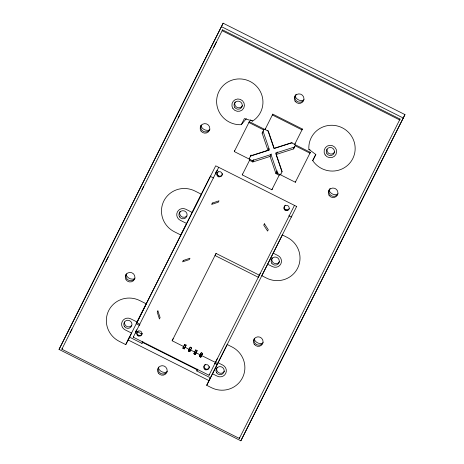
<?xml version="1.0" encoding="UTF-8"?>
<svg xmlns="http://www.w3.org/2000/svg" width="464" height="464" viewBox="0 0 464 464"><rect width="100%" height="100%" fill="white"/><g stroke="black" fill="none" stroke-linecap="round" stroke-linejoin="round"><path stroke-width="0.7" d="M142.007 334.103L137.269 331.725L136.984 333.077L137.414 334.387A2.587 2.535 26 0 0 139.09 335.53L141.085 335.136L142.233 333.442M59.038 349.409L223.149 23.2L404.962 114.591L403.274 118.042L240.851 440.8L59.038 349.409L223.149 23.2M61.863 349.212L222.563 29.864L400.043 119.074L239.343 438.428L61.863 349.212L62.275 348.377M222.563 29.864L222.152 30.699L399.637 119.915L400.043 119.074M210.546 175.972L136.201 323.739L139.415 325.351M294.483 205.366L209.003 375.248L133.249 337.171L133.568 336.516M251.117 154.988L249.104 159.013L234.291 151.566L234.703 150.73M249.325 121.667L248.919 122.508L263.726 129.949L264.138 129.114L249.325 121.667L234.291 151.566M141.955 343.395L142.465 342.345L197.293 369.901L196.782 370.951L210.418 377.806L209.044 380.625L128.093 339.938L129.473 337.113L141.955 343.395L142.889 341.533M249.104 159.013L249.51 158.172M250.705 155.823L267.977 150.295L262.125 133.133L262.531 132.298M276.341 172.759L279.589 174.394L271.869 189.759L242.243 174.87L242.655 174.035M253.211 161.136L249.968 159.5L249.557 160.341L252.805 161.971L270.077 156.438L271.278 153.973M265.066 129.52L272.786 114.15L302.412 129.044L294.686 144.408L291.444 142.779L274.166 148.312L268.314 131.155L265.066 129.52L265.478 128.685M272.786 114.15L272.38 114.991L302 129.879L302.412 129.044M252.805 161.971L253.814 159.9M183.779 346.614L172.15 340.767L173.171 338.668M216.067 253.437L215.047 255.531L258.332 277.292L259.353 275.193L216.067 253.437L172.15 340.767M267.977 150.295L268.882 148.445M276.266 154.46L293.538 148.927L295.551 144.901L310.364 152.349L295.33 182.248L280.517 174.8L282.124 171.616L276.266 154.46L277.466 151.995M184.736 344.375L182.845 348.197L184.237 348.899L184.921 347.536L183.535 346.834L182.845 348.197L184.237 348.899L186.122 345.071L184.736 344.375L184.046 345.738M190.252 347.147L188.367 350.975L189.759 351.671L190.443 350.308L189.051 349.607L188.367 350.975L189.759 351.671L191.644 347.843L190.252 347.147L189.567 348.51M279.589 174.394L279.177 175.23L275.935 173.6L277.246 170.909M271.869 189.759L272.275 188.923M294.686 144.408L295.098 143.573M280.517 174.8L280.929 173.965M293.538 148.927L294.553 146.85M295.551 144.901L295.145 145.742L309.952 153.184L310.364 152.349M195.767 349.92L193.882 353.748L195.274 354.444L195.959 353.081L194.573 352.385L193.882 353.748L195.274 354.444L197.159 350.622L195.767 349.92L195.083 351.283M200.088 355.157L199.856 356.427L200.79 357.216L202.681 353.394L201.289 352.692L199.404 356.52L200.79 357.216L201.48 355.853L200.088 355.157L199.404 356.52L201.48 355.853M295.33 182.248L295.736 181.407M209.003 375.248L209.322 374.593M215.441 362.523L216.462 360.429M216.781 359.774L217.396 358.515M259.678 274.537L260.287 273.279M291.821 216.015L291.311 217.059L288.84 215.818M239.343 438.428L239.755 437.587M240.851 440.8L404.962 114.591M206.695 385.3L227.209 344.526L231.971 346.921A23.258 22.823 26 0 1 242.492 377.748A23.258 22.823 26 0 1 211.456 387.689L206.695 385.3L296.763 206.231M273.232 253.176L282.35 234.958L287.112 237.353A23.258 22.823 26 0 1 297.627 268.18A23.258 22.823 26 0 1 266.591 278.122L261.829 275.726L273.232 253.176L277.994 255.571A6.299 6.183 26 0 1 280.842 263.917A6.299 6.183 26 0 1 272.438 266.609L267.676 264.219M70.023 332.856L71.978 328.97M105.862 261.644L108.141 257.108M142.025 189.782L143.654 186.545M178.188 117.92L179.817 114.683M213.701 47.357L216.305 42.178M125.744 344.607L131.59 333.1L125.094 329.834A6.299 6.183 26 0 1 122.247 321.482A6.299 6.183 26 0 1 130.651 318.791L137.147 322.057L146.259 303.839L139.768 300.573A23.258 22.823 26 0 0 108.733 310.515A23.258 22.823 26 0 0 119.248 341.342L125.744 344.607L215.719 165.816L296.67 206.503M133.249 337.171L218.73 167.284M262.125 133.133L264.138 129.114M242.243 174.87L249.968 159.5M253.054 161.263L253.686 160.005M183.303 348.104L183.535 346.834M184.04 348.476L184.921 347.536M185.438 346.434L186.122 345.071M276.179 172.886L276.817 171.628M277.223 173.559L277.849 172.318M188.819 350.883L189.051 349.607M189.561 351.254L190.443 350.308M190.953 349.212L191.644 347.843M194.341 353.655L194.573 352.385M195.077 354.026L195.959 353.081M196.475 351.985L197.159 350.622M201.289 352.692L200.605 354.061L201.991 354.757L202.681 353.394M200.599 356.799L200.964 356.074L200.222 355.702M196.782 370.951L197.699 369.129M312.719 160.602L315.816 154.483L308.867 149.315A23.258 22.823 26 0 1 338.488 126.278A23.258 22.823 26 0 1 350.674 161.994A23.258 22.823 26 0 1 312.719 160.602L315.845 154.384M241.292 124.694L244.389 118.581L252.654 121.058A23.258 22.823 26 0 0 253.501 83.561A23.258 22.823 26 0 0 217.541 95.074A23.258 22.823 26 0 0 241.292 124.694L246.32 118.656M250.583 156.049L269.468 150L263.071 131.237M292.256 142.703L274.044 148.532L267.867 130.442M252.132 160.59L271.022 154.541L277.426 173.304M294.483 147.024L275.593 153.074L281.996 171.842M221.467 26.651L403.274 118.042M250.305 119.88L252.654 121.058M308.867 149.315L310.08 149.924M210.36 176.372L213.573 177.985M218.092 362.744L222.853 365.139A6.299 6.183 26 0 1 225.701 373.485A6.299 6.183 26 0 1 217.297 376.182L212.535 373.787M136.712 322.689L139.925 324.307M185.072 347.263L217.587 363.527L217.077 364.576L214.554 363.306M183.669 347.379L184.405 347.751M189.184 350.152L189.927 350.529M194.706 352.93L195.443 353.301M270.077 156.438L275.935 173.6M209.386 366.479A2.79 2.738 26 0 1 208.185 368.863L206.184 369.257A2.587 2.535 26 0 1 204.508 368.114L204.085 366.804A2.79 2.738 26 0 1 205.285 364.414M289.246 208.574A2.79 2.738 26 0 1 288.33 209.606L286.329 210.001A2.587 2.535 26 0 1 284.652 208.858L284.229 207.547A2.79 2.738 26 0 1 285.43 205.158M222.43 173.49A2.79 2.738 26 0 1 221.229 175.879L219.234 176.274A2.587 2.535 26 0 1 217.558 175.131L217.129 173.82A2.79 2.738 26 0 1 217.807 171.889M262.705 343.256A6.78 6.658 26 0 1 254.133 338.946M134.572 278.847A6.78 6.658 26 0 1 126.005 274.537M209.455 130.048A6.78 6.658 26 0 1 200.883 125.738M337.589 194.451A6.78 6.658 26 0 1 329.017 190.141M166.825 372.111A6.78 6.658 26 0 1 158.253 367.807M303.607 100.317A6.78 6.658 26 0 1 295.034 96.007M263.163 342.554A4.843 4.756 26 0 1 256.696 344.63A4.843 4.756 26 0 1 254.51 338.204M135.036 278.151A4.843 4.756 26 0 1 128.569 280.221A4.843 4.756 26 0 1 126.376 273.795M338.047 193.755A4.843 4.756 26 0 1 331.035 195.506A4.843 4.756 26 0 1 330.09 188.378M209.914 129.346A4.843 4.756 26 0 1 203.447 131.416A4.843 4.756 26 0 1 201.26 124.996M304.065 99.615A4.843 4.756 26 0 1 297.053 101.367A4.843 4.756 26 0 1 296.107 94.238M167.284 371.415A4.843 4.756 26 0 1 160.817 373.485A4.843 4.756 26 0 1 158.624 367.065M287.761 210.175A4.118 4.043 26 0 1 284.078 208.324M207.391 369.506A4.118 4.043 26.1 0 1 204.415 368.462M135.546 333.117A4.118 4.037 26.4 0 1 136.555 330.194M140.517 335.71A4.118 4.043 26 0 1 137.541 334.666M136.155 331.859A4.118 4.043 26 0 1 136.573 329.805M215.685 173.861A4.118 4.043 26 0 1 217.5 170.247M220.661 176.448A4.118 4.043 26 0 1 216.984 174.603M216.299 172.602A4.118 4.043 26 0 1 216.369 171.547M334.73 151.948A4.118 4.043 26 0 1 327.027 149.246M242.527 105.601A4.118 4.043 26 0 1 237.029 107.358A4.118 4.043 26 0 1 235.167 101.9M131.654 325.606A4.118 4.043 26 0 1 124.543 322.033M224.448 371.084A4.118 4.043 26 0 1 218.956 372.841A4.118 4.043 26 0 1 217.094 367.384M279.589 261.516A4.118 4.043 26 0 1 274.096 263.274A4.118 4.043 26 0 1 272.229 257.816M186.789 216.038A4.118 4.043 26 0 1 180.026 211.468M157.899 310.851L157.238 312.208L159.436 318.954L160.097 317.596L157.899 310.851M183.245 260.495L182.584 261.847L189.312 259.591L189.973 258.233L183.245 260.495M212.286 203.07L211.625 204.427L218.353 202.165L219.014 200.808L212.286 203.07M264.399 223.781L263.738 225.139L267.6 231.072L268.262 229.715L264.399 223.781M201.399 194.271L192.282 212.489L185.791 209.223A6.299 6.183 26 0 0 177.387 211.915A6.299 6.183 26 0 0 180.235 220.267L186.725 223.526L180.885 235.039L174.389 231.774A23.258 22.823 26 0 1 163.867 200.947A23.258 22.823 26 0 1 194.909 191.006L201.399 194.271M218.637 171.784L218.01 172.086A2.79 2.738 26 0 0 216.81 174.476L217.239 175.786A2.587 2.535 26 0 0 218.915 176.929L220.91 176.54A2.79 2.738 26 0 0 222.111 174.151L221.688 172.84A2.587 2.535 26 0 0 220.011 171.697L218.637 171.784M285.731 205.511L285.111 205.813A2.79 2.738 26 0 0 283.904 208.203L284.333 209.513A2.587 2.535 26 0 0 286.01 210.656L288.005 210.267A2.79 2.738 26 0 0 289.211 207.878L288.782 206.567A2.587 2.54 26 0 0 286.416 205.378L285.731 205.511M138.492 331.041L137.866 331.348A2.79 2.738 26 0 0 136.665 333.732L137.095 335.043A2.587 2.535 26 0 0 138.771 336.185L140.766 335.797A2.79 2.738 26 0 0 141.967 333.407L141.543 332.096A2.587 2.535 26 0 0 139.867 330.954L138.492 331.041M205.587 364.768L204.966 365.075A2.79 2.738 26 0 0 203.76 367.459L204.189 368.77A2.587 2.535 26 0 0 205.865 369.912L207.86 369.524A2.79 2.738 26 0 0 209.067 367.134L208.638 365.823A2.587 2.535 26 0 0 206.961 364.681L205.587 364.768M254.226 344.195A4.843 4.756 26 0 0 262.572 343.778A4.843 4.756 26 0 0 257.926 336.835A4.843 4.756 26 0 0 254.226 344.195M329.109 195.39A4.843 4.756 26 0 0 337.45 194.979A4.843 4.756 26 0 0 332.81 188.036A4.843 4.756 26 0 0 329.109 195.39M200.976 130.987A4.843 4.756 26 0 0 209.322 130.57A4.843 4.756 26 0 0 204.676 123.627A4.843 4.756 26 0 0 200.976 130.987M126.092 279.786A4.843 4.756 26 0 0 134.438 279.374A4.843 4.756 26 0 0 129.792 272.432A4.843 4.756 26 0 0 126.092 279.786M295.127 101.256A4.843 4.756 26 0 0 303.468 100.839A4.843 4.756 26 0 0 298.828 93.896A4.843 4.756 26 0 0 295.127 101.256M158.346 373.05A4.843 4.756 26 0 0 166.686 372.638A4.843 4.756 26 0 0 162.046 365.696A4.843 4.756 26 0 0 158.346 373.05M325.136 154.889A6.299 6.183 26 0 0 335.982 154.35A6.299 6.183 26 0 0 329.95 145.325A6.299 6.183 26 0 0 325.136 154.889M326.94 153.723A4.118 4.043 26 0 0 334.034 153.369A4.118 4.043 26 0 0 330.09 147.471A4.118 4.043 26 0 0 326.94 153.723M232.934 108.541A6.299 6.183 26 0 0 243.78 108.002A6.299 6.183 26 0 0 237.742 98.977A6.299 6.183 26 0 0 232.934 108.541M234.738 107.375A4.118 4.043 26 0 0 241.831 107.022A4.118 4.043 26 0 0 237.887 101.123A4.118 4.043 26 0 0 234.738 107.375M124.462 326.511A4.118 4.043 26 0 0 131.55 326.163A4.118 4.043 26 0 0 127.606 320.259A4.118 4.043 26 0 0 124.462 326.511M216.665 372.859A4.118 4.043 26 0 0 223.758 372.511A4.118 4.043 26 0 0 219.808 366.606A4.118 4.043 26 0 0 216.665 372.859M271.805 263.291A4.118 4.043 26 0 0 278.893 262.937A4.118 4.043 26 0 0 274.949 257.039A4.118 4.043 26 0 0 271.805 263.291M179.597 216.943A4.118 4.043 26 0 0 186.69 216.595A4.118 4.043 26 0 0 182.746 210.691A4.118 4.043 26 0 0 179.597 216.943"/></g></svg>
